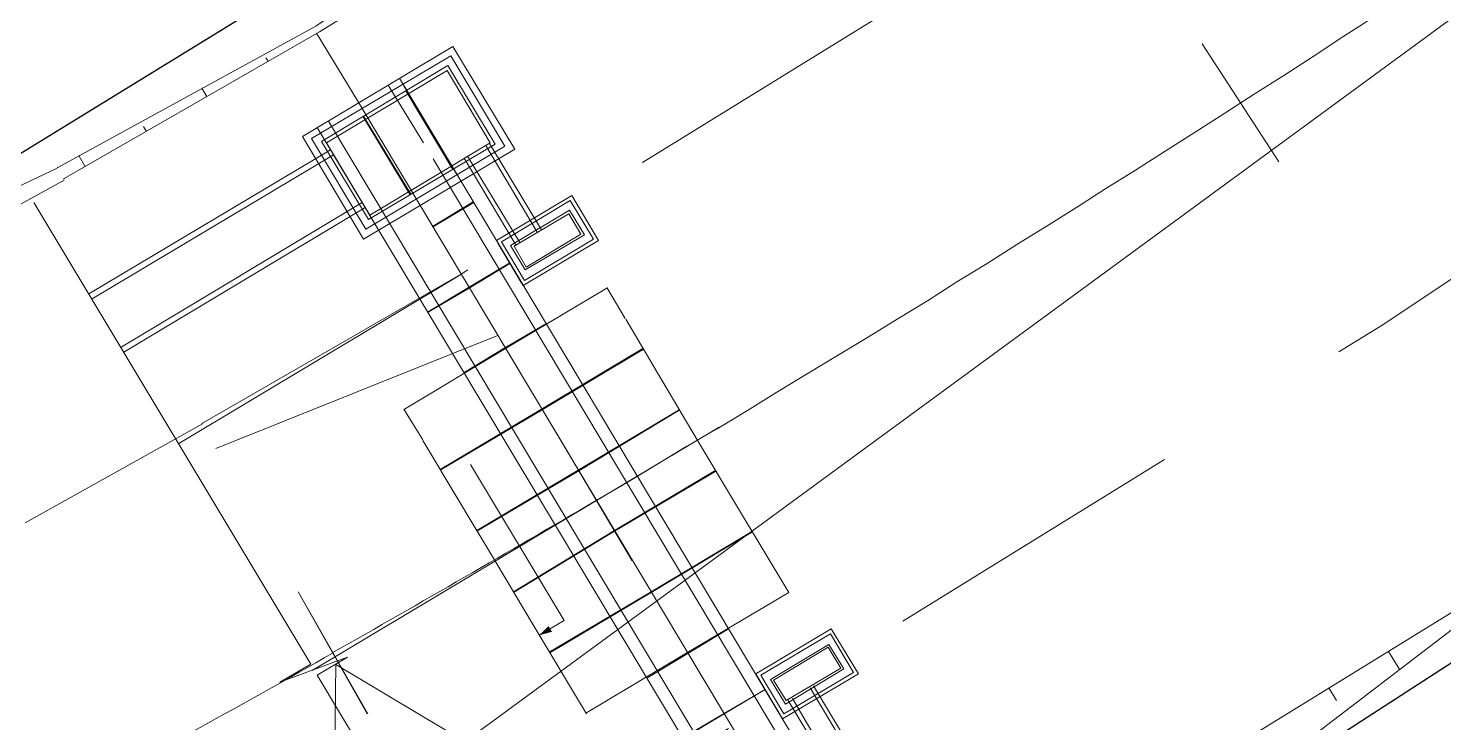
# Model space of a CAD drawing. Header units: metres. Extents: x 536111 to 536507, y 1836388 to 1836665.
# Drawn here: x 536424.01 to 536444.14, y 1836590.69 to 1836600.57 of the extents above; entities that cross this region are included whole.
import ezdxf
from ezdxf.enums import TextEntityAlignment as Align

# ---------------------------------------------------------------- set-up
doc = ezdxf.new("R2010")
doc.units = ezdxf.units.M
doc.header["$MEASUREMENT"] = 0
doc.linetypes.add('DGN Style 2', pattern=[7.2888, 4.37328, -2.91552])
doc.layers.get('0').update_dxf_attribs({"color": 1})
for name, color, linetype, lineweight in [('Level 2', 1, 'Continuous', 0), ('Level 3', 1, 'Continuous', 0), ('Level 37', 1, 'Continuous', 0), ('Level 38', 1, 'Continuous', 0), ('Level 39', 1, 'Continuous', 0), ('Level 42', 1, 'Continuous', 0), ('Level 43', 1, 'Continuous', 0), ('Level 44', 1, 'Continuous', 0), ('Level 45', 1, 'Continuous', 0), ('Level 5', 1, 'Continuous', 0), ('Level 8', 1, 'Continuous', 0), ('Level 9', 1, 'Continuous', 0)]:
    doc.layers.add(name, color=color, linetype=linetype, lineweight=lineweight)
doc.styles.add('Style-STANDARD', font='STANDARD.shx')

# ---------------------------------------------------------------- blocks, each defined once
blk = doc.blocks.new('BLOCK_')
at = {"color": 0, "linetype": 'ByBlock', "lineweight": 0}
blk.add_point((0, 0), dxfattribs=at)
blk = doc.blocks.new('KH_DIN')
at = {"color": 0, "linetype": 'Continuous', "lineweight": 0, "flags": 128}
blk.add_lwpolyline([(1.08, -1.83), (1.09, 1.71), (-1.99, -0.04)], close=True, dxfattribs=at)
blk.add_lwpolyline([(-0.05, 0, 1), (0.05, 0, 1)], format="xyb", close=True, dxfattribs=at)
at = {"color": 0, "linetype": 'Continuous', "lineweight": 0}
blk.add_blockref('BLOCK_', (0, 0), dxfattribs=at)
at = {"color": 0, "linetype": 'Continuous', "lineweight": 0, "style": 'Style-STANDARD', "flags": 1}
blk.add_attdef('xdata0', text='', height=1, rotation=246.21, dxfattribs=at).set_placement((0, 0), align=Align.TOP_LEFT)
blk.add_attdef('xdata0', text='', height=1, rotation=246.21, dxfattribs=at).set_placement((0, 0), align=Align.TOP_LEFT)
blk = doc.blocks.new('DWGLDR_4')
at = {"layer": 'Level 39', "color": 7, "linetype": 'Continuous', "lineweight": 0, "flags": 128}
blk.add_lwpolyline([(123.2, -168.1), (123.2, -127.2), (-135.6, -127.5)], dxfattribs=at)
at = {"layer": 'Level 39', "color": 7, "linetype": 'Continuous', "lineweight": 0}
blk.add_solid([(123.2, -168.1), (128.2, -150), (118.7, -150.2)], dxfattribs=at)
blk = doc.blocks.new('*U44')
at = {"layer": 'Level 44', "color": 7, "linetype": 'Continuous', "lineweight": 0}
blk.add_line((-2.08, 6.36), (2.18, -6.87), dxfattribs=at)
at = {"layer": 'Level 44', "color": 7, "linetype": 'Continuous', "lineweight": 0, "flags": 128}
for points in [[(-6.23, 8.57), (-2.08, 6.36), (0.48, 10.59)], [(-0.47, -10.58), (2.18, -6.87), (6.24, -8.56)]]:
    blk.add_lwpolyline(points, dxfattribs=at)
blk.add_lwpolyline([(-6.23, 8.57), (-0.47, -10.58), (6.24, -8.56), (0.48, 10.59)], close=True, dxfattribs=at)

msp = doc.modelspace()

# ---------------------------------------------------------------- linework, layer by layer
at = {"layer": 'Level 2', "color": 7, "linetype": 'Continuous', "lineweight": 0}
for p, q in [((536440.71, 1836600.35), (536441.8, 1836598.67)), ((536427.42, 1836600.1), (536427.39, 1836600.15)), ((536426.55, 1836599.6), (536426.48, 1836599.72)), ((536425.69, 1836599.1), (536425.65, 1836599.17)), ((536424.82, 1836598.6), (536424.73, 1836598.76)), ((536426.68, 1836594.59), (536430.7, 1836596.2)), ((536431.58, 1836594.71), (536432.6, 1836592.99)), ((536427.85, 1836592.55), (536428.84, 1836590.81)), ((536427.85, 1836592.55), (536428.83, 1836590.81)), ((536443.36, 1836591.7), (536443.52, 1836591.44)), ((536442.51, 1836591.18), (536442.62, 1836591))]:
    msp.add_line(p, q, dxfattribs=at)
at = {"layer": 'Level 2', "color": 7, "linetype": 'Continuous', "lineweight": 0, "flags": 128}
for points in [[(536432.16, 1836584.94), (536436.03, 1836587.18), (536445.45, 1836592.99), (536456.47, 1836600.36), (536470.46, 1836610.34), (536477.93, 1836615.8), (536489.04, 1836623.95), (536497.49, 1836630.15)], [(536432.77, 1836583.86), (536436.63, 1836586.17), (536445.48, 1836592.94), (536456.75, 1836599.96), (536471.36, 1836609.11), (536478.9, 1836614.49), (536489.45, 1836623.38), (536497.49, 1836629.38)], [(536424.42, 1836598.59), (536424.43, 1836598.59), (536428.1, 1836600.6), (536436.74, 1836606.53), (536447.52, 1836613.3), (536460.12, 1836622.15)], [(536460.19, 1836622.05), (536447.65, 1836613.11), (536437.06, 1836606.03), (536428.15, 1836600.52), (536424.52, 1836598.43), (536424.51, 1836598.42)], [(536201.08, 1836502.98), (536201.09, 1836502.99), (536212.31, 1836507.17), (536224.53, 1836513.12), (536230.56, 1836515.55), (536249.15, 1836522.96), (536267.57, 1836530.73), (536286.01, 1836538.48), (536304.47, 1836546.17), (536322.86, 1836554.03), (536341.33, 1836561.72), (536359.64, 1836569.76), (536376.11, 1836575.9), (536396.51, 1836584.87), (536414.21, 1836593.24), (536420.63, 1836596.78), (536424.42, 1836598.58)], [(536424.52, 1836598.41), (536420.85, 1836596.38), (536414.35, 1836592.96), (536396.63, 1836584.58), (536376.15, 1836575.8), (536359.97, 1836568.99), (536341.53, 1836561.23), (536323.1, 1836553.47), (536304.66, 1836545.72), (536286.23, 1836537.96), (536267.8, 1836530.2), (536249.36, 1836522.44), (536230.93, 1836514.68), (536224.94, 1836512.16), (536212.45, 1836506.84), (536201.5, 1836502.06), (536201.49, 1836502.06)]]:
    msp.add_lwpolyline(points, dxfattribs=at)
at = {"layer": 'Level 3', "color": 7, "linetype": 'Continuous', "lineweight": 0}
msp.add_line((536473.35, 1836622.05), (536429.39, 1836589.81), dxfattribs=at)
at = {"layer": 'Level 3', "color": 7, "linetype": 'Continuous', "lineweight": 0, "flags": 128}
for points in [[(536428.334, 1836591.679, 0.004338), (536432.089, 1836593.85), (536432.09, 1836593.85), (536432.52, 1836594.1), (536432.95, 1836594.36), (536433.38, 1836594.62), (536433.81, 1836594.87), (536434.24, 1836595.13), (536434.66, 1836595.39), (536435.09, 1836595.65), (536435.52, 1836595.91), (536435.95, 1836596.17), (536436.37, 1836596.43), (536436.8, 1836596.69), (536437.22, 1836596.96), (536437.65, 1836597.22), (536438.07, 1836597.49), (536438.49, 1836597.75), (536438.92, 1836598.02), (536439.34, 1836598.29), (536439.76, 1836598.55), (536440.18, 1836598.82), (536440.61, 1836599.09), (536441.03, 1836599.36), (536441.45, 1836599.63), (536441.87, 1836599.9), (536442.29, 1836600.17), (536442.71, 1836600.45), (536443.13, 1836600.72)], [(536423.67, 1836589.09), (536424.11, 1836589.33), (536424.55, 1836589.57), (536424.545, 1836589.566, 0.004338), (536428.337, 1836591.673)]]:
    msp.add_lwpolyline(points, format="xyb", dxfattribs=at)
at = {"layer": 'Level 37', "color": 7, "linetype": 'Continuous', "lineweight": 0}
for p, q in [((536428.03, 1836591.52), (536424.09, 1836598.09)), ((536428.55, 1836591.62), (536427.59, 1836591.26)), ((536428.12, 1836591.36), (536428.55, 1836591.62)), ((536427.59, 1836591.26), (536428.03, 1836591.52)), ((536428.12, 1836591.36), (536432.24, 1836584.47))]:
    msp.add_line(p, q, dxfattribs=at)
at = {"layer": 'Level 38', "color": 7, "linetype": 'Continuous', "lineweight": 0}
for p, q in [((536428.71, 1836599.51), (536428.11, 1836600.5)), ((536428.71, 1836599.51), (536440.18, 1836580.33)), ((536430.17, 1836597.07), (536426.15, 1836594.66))]:
    msp.add_line(p, q, dxfattribs=at)
at = {"layer": 'Level 42', "color": 7, "linetype": 'Continuous', "lineweight": 0}
for p, q in [((536430.02, 1836600.18), (536428.04, 1836599)), ((536430.02, 1836600.18), (536430.79, 1836598.89)), ((536429.97, 1836599.97), (536428.25, 1836598.94)), ((536429.97, 1836599.97), (536430.58, 1836598.94)), ((536434.75, 1836590.72), (536429.29, 1836599.86)), ((536428.81, 1836597.71), (536428.04, 1836599)), ((536428.25, 1836598.94), (536428.87, 1836597.91)), ((536430.79, 1836598.89), (536428.81, 1836597.71)), ((536430.58, 1836598.94), (536428.87, 1836597.91)), ((536430.34, 1836598.1), (536429.76, 1836597.75)), ((536430.35, 1836598.09), (536429.76, 1836597.74)), ((536430.74, 1836597.53), (536431.72, 1836598.12)), ((536432.05, 1836597.57), (536431.72, 1836598.12)), ((536430.87, 1836597.48), (536431.71, 1836597.98)), ((536431.92, 1836597.63), (536431.71, 1836597.98)), ((536431.07, 1836596.98), (536430.74, 1836597.53)), ((536431.08, 1836597.13), (536430.87, 1836597.48)), ((536432.05, 1836597.57), (536431.07, 1836596.98)), ((536432.05, 1836597.57), (536431.07, 1836596.98)), ((536431.08, 1836597.13), (536431.92, 1836597.63)), ((536430.86, 1836597.23), (536430.27, 1836596.88)), ((536430.86, 1836597.22), (536430.28, 1836596.87)), ((536432.24, 1836596.87), (536430.8, 1836596.01)), ((536432.5, 1836596.44), (536432.24, 1836596.88)), ((536431.38, 1836596.37), (536430.79, 1836596.02)), ((536433.02, 1836595.56), (536432.51, 1836596.43)), ((536432.75, 1836596.01), (536431.31, 1836595.15)), ((536432.76, 1836596), (536431.32, 1836595.14)), ((536433.02, 1836595.56), (536433.54, 1836594.69)), ((536433.27, 1836595.14), (536431.83, 1836594.28)), ((536433.28, 1836595.14), (536431.84, 1836594.27)), ((536433.54, 1836594.69), (536434.07, 1836593.8)), ((536433.79, 1836594.28), (536432.35, 1836593.42)), ((536433.8, 1836594.27), (536432.35, 1836593.41)), ((536434.07, 1836593.8), (536434.83, 1836592.54)), ((536434.31, 1836593.41), (536432.87, 1836592.55)), ((536434.31, 1836593.4), (536432.87, 1836592.54)), ((536434.83, 1836592.54), (536433.38, 1836591.68)), ((536433.97, 1836592.02), (536433.39, 1836591.67)), ((536434.43, 1836591.36), (536435.42, 1836591.95)), ((536435.75, 1836591.4), (536435.42, 1836591.95)), ((536434.57, 1836591.3), (536435.4, 1836591.8)), ((536435.61, 1836591.45), (536435.4, 1836591.8)), ((536434.78, 1836590.95), (536435.61, 1836591.45)), ((536434.76, 1836590.81), (536434.43, 1836591.36)), ((536434.78, 1836590.95), (536434.57, 1836591.3)), ((536435.75, 1836591.4), (536434.76, 1836590.81)), ((536434.49, 1836591.16), (536433.9, 1836590.81)), ((536434.49, 1836591.16), (536433.91, 1836590.81)), ((536435.15, 1836590.06), (536434.75, 1836590.72))]:
    msp.add_line(p, q, dxfattribs=at)
at = {"layer": 'Level 43', "color": 7, "linetype": 'Continuous', "lineweight": 0}
for p, q in [((536430.05, 1836600.31), (536427.91, 1836599.03)), ((536430.05, 1836600.31), (536430.93, 1836598.85)), ((536429.63, 1836598.94), (536429.13, 1836599.76)), ((536433.59, 1836590.02), (536428.12, 1836599.16)), ((536428.28, 1836599.25), (536436.06, 1836586.23)), ((536428.78, 1836597.57), (536427.91, 1836599.03)), ((536431.25, 1836597.67), (536430.52, 1836598.9)), ((536431.31, 1836597.7), (536430.57, 1836598.93)), ((536428.31, 1836598.84), (536424.87, 1836596.79)), ((536428.35, 1836598.77), (536424.92, 1836596.72)), ((536430.93, 1836598.85), (536428.78, 1836597.57)), ((536436.92, 1836586.75), (536429.77, 1836598.71)), ((536430.95, 1836597.48), (536430.21, 1836598.72)), ((536431, 1836597.52), (536430.26, 1836598.75)), ((536428.76, 1836598.09), (536425.33, 1836596.03)), ((536430.67, 1836597.55), (536431.74, 1836598.19)), ((536432.12, 1836597.55), (536431.74, 1836598.19)), ((536428.8, 1836598.02), (536425.37, 1836595.96)), ((536430.92, 1836597.47), (536431.7, 1836597.93)), ((536431.87, 1836597.64), (536431.7, 1836597.93)), ((536431.02, 1836596.95), (536430.67, 1836597.55)), ((536431.02, 1836596.95), (536430.69, 1836597.51)), ((536431.05, 1836596.91), (536430.69, 1836597.51)), ((536431.09, 1836597.17), (536430.92, 1836597.47)), ((536432.12, 1836597.55), (536431.05, 1836596.91)), ((536431.09, 1836597.17), (536431.87, 1836597.64)), ((536429.69, 1836596.53), (536430.27, 1836596.88)), ((536429.7, 1836596.53), (536430.28, 1836596.87)), ((536429.36, 1836595.15), (536430.8, 1836596.01)), ((536430.21, 1836595.67), (536430.79, 1836596.02)), ((536429.62, 1836594.71), (536429.35, 1836595.15)), ((536429.87, 1836594.29), (536431.31, 1836595.15)), ((536429.87, 1836594.28), (536431.32, 1836595.14)), ((536430.14, 1836593.84), (536429.62, 1836594.7)), ((536430.39, 1836593.42), (536431.83, 1836594.28)), ((536430.39, 1836593.41), (536431.84, 1836594.27)), ((536430.14, 1836593.84), (536430.66, 1836592.97)), ((536430.91, 1836592.55), (536432.35, 1836593.42)), ((536430.91, 1836592.54), (536432.35, 1836593.41)), ((536430.66, 1836592.97), (536431.19, 1836592.08)), ((536431.42, 1836591.69), (536432.87, 1836592.55)), ((536431.43, 1836591.68), (536432.87, 1836592.54)), ((536431.19, 1836592.08), (536431.95, 1836590.81)), ((536434.36, 1836591.38), (536435.43, 1836592.02)), ((536435.82, 1836591.38), (536435.43, 1836592.02)), ((536431.94, 1836590.82), (536433.38, 1836591.68)), ((536432.81, 1836591.32), (536433.39, 1836591.67)), ((536434.61, 1836591.29), (536435.39, 1836591.76)), ((536435.57, 1836591.46), (536435.39, 1836591.76)), ((536434.79, 1836591), (536435.57, 1836591.46)), ((536434.74, 1836590.74), (536434.36, 1836591.38)), ((536434.79, 1836591), (536434.61, 1836591.29)), ((536435.82, 1836591.38), (536434.74, 1836590.74)), ((536435.44, 1836590.08), (536434.88, 1836591.03)), ((536435.7, 1836590.23), (536435.13, 1836591.18)), ((536435.75, 1836590.26), (536435.18, 1836591.21)), ((536433.32, 1836590.46), (536433.91, 1836590.81)), ((536433.32, 1836590.47), (536433.9, 1836590.81)), ((536435.39, 1836590.05), (536434.82, 1836591))]:
    msp.add_line(p, q, dxfattribs=at)
at = {"layer": 'Level 44', "color": 7, "linetype": 'Continuous', "lineweight": 0}
for p, q in [((536429.98, 1836600.04), (536428.18, 1836598.96)), ((536429.98, 1836600.04), (536428.18, 1836598.96)), ((536429.98, 1836600.04), (536428.18, 1836598.96)), ((536429.98, 1836600.04), (536428.18, 1836598.96)), ((536429.98, 1836600.04), (536430.65, 1836598.92)), ((536429.98, 1836600.04), (536430.65, 1836598.92)), ((536429.98, 1836600.04), (536430.65, 1836598.92)), ((536429.98, 1836600.04), (536430.65, 1836598.92)), ((536429.35, 1836599.75), (536430.1, 1836598.5)), ((536429.35, 1836599.75), (536430.1, 1836598.5)), ((536429.35, 1836599.75), (536430.1, 1836598.5)), ((536429.35, 1836599.75), (536430.1, 1836598.5)), ((536429.38, 1836599.68), (536430.05, 1836598.56)), ((536429.38, 1836599.68), (536430.05, 1836598.56)), ((536429.38, 1836599.68), (536430.05, 1836598.56)), ((536429.38, 1836599.68), (536430.05, 1836598.56)), ((536428.77, 1836599.32), (536429.44, 1836598.2)), ((536428.77, 1836599.32), (536429.44, 1836598.2)), ((536428.77, 1836599.32), (536429.44, 1836598.2)), ((536428.77, 1836599.32), (536429.44, 1836598.2)), ((536428.78, 1836599.32), (536429.45, 1836598.21)), ((536428.78, 1836599.32), (536429.45, 1836598.21)), ((536428.78, 1836599.32), (536429.45, 1836598.21)), ((536428.78, 1836599.32), (536429.45, 1836598.21)), ((536428.85, 1836597.85), (536428.18, 1836598.96)), ((536428.85, 1836597.85), (536428.18, 1836598.96)), ((536428.85, 1836597.85), (536428.18, 1836598.96)), ((536428.85, 1836597.85), (536428.18, 1836598.96)), ((536430.65, 1836598.92), (536428.85, 1836597.85)), ((536430.65, 1836598.92), (536428.85, 1836597.85)), ((536430.65, 1836598.92), (536428.85, 1836597.85)), ((536430.65, 1836598.92), (536428.85, 1836597.85))]:
    msp.add_line(p, q, dxfattribs=at)
at = {"layer": 'Level 45', "color": 7, "linetype": 'Continuous', "lineweight": 0}
msp.add_line((536433.84, 1836594.89), (536428.05, 1836591.43), dxfattribs=at)
at = {"layer": 'Level 5', "color": 7, "linetype": 'Continuous', "lineweight": 30}
for p, q in [((536447.52, 1836613.3), (536420.63, 1836596.78)), ((536440.33, 1836589), (536474.02, 1836610.83))]:
    msp.add_line(p, q, dxfattribs=at)
at = {"layer": 'Level 8', "color": 7, "linetype": 'DGN Style 2', "lineweight": 0, "flags": 128}
for points in [[(536430.18, 1836588.42), (536430.19, 1836588.42), (536434, 1836590.62), (536443.28, 1836596.35), (536454.19, 1836603.65), (536468.11, 1836613.57), (536475.57, 1836619.03), (536486.67, 1836627.17), (536497.49, 1836635.11)], [(536426.48, 1836594.94), (536426.49, 1836594.95), (536430.18, 1836597.08), (536439.23, 1836602.66), (536449.93, 1836609.82), (536459.02, 1836616.3)], [(536203.1, 1836498.4), (536203.11, 1836498.4), (536214.04, 1836503.17), (536226.49, 1836508.47), (536232.48, 1836511), (536250.91, 1836518.75), (536269.35, 1836526.51), (536287.78, 1836534.27), (536306.22, 1836542.03), (536324.65, 1836549.79), (536343.08, 1836557.54), (536361.52, 1836565.3), (536377.7, 1836572.11), (536398.26, 1836580.93), (536416.16, 1836589.4), (536422.76, 1836592.86), (536426.49, 1836594.94)]]:
    msp.add_lwpolyline(points, dxfattribs=at)
at = {"layer": 'Level 9', "color": 7, "linetype": 'Continuous', "lineweight": 0, "flags": 128}
for points in [[(536432.77, 1836583.86), (536436.63, 1836586.17), (536445.48, 1836592.94), (536456.75, 1836599.96), (536471.36, 1836609.11), (536478.9, 1836614.49), (536489.45, 1836623.38), (536497.49, 1836629.38)], [(536424.42, 1836598.59), (536424.43, 1836598.59), (536428.1, 1836600.6), (536436.74, 1836606.53), (536447.52, 1836613.3), (536460.12, 1836622.15)], [(536201.08, 1836502.98), (536201.09, 1836502.99), (536212.31, 1836507.17), (536224.53, 1836513.12), (536230.56, 1836515.55), (536249.15, 1836522.96), (536267.57, 1836530.73), (536286.01, 1836538.48), (536304.47, 1836546.17), (536322.86, 1836554.03), (536341.33, 1836561.72), (536359.64, 1836569.76), (536376.11, 1836575.9), (536396.51, 1836584.87), (536414.21, 1836593.24), (536420.63, 1836596.78), (536424.42, 1836598.58)]]:
    msp.add_lwpolyline(points, dxfattribs=at)

# ---------------------------------------------------------------- block references
at = {"layer": 'Level 2', "color": 7, "linetype": 'Continuous', "lineweight": 0, "rotation": 299.5479530000007}
msp.add_blockref('KH_DIN', (536429.4, 1836589.8), dxfattribs=at)
at = {"layer": 'Level 39', "color": 7, "linetype": 'Continuous', "lineweight": 0, "xscale": 0.009999330642679133, "yscale": 0.009999330642679133, "zscale": 0.009999330642679133, "rotation": 300.8768130790604}
msp.add_blockref('DWGLDR_4', (536432.09, 1836593.85), dxfattribs=at)
at = {"layer": 'Level 44', "color": 7, "linetype": 'Continuous', "lineweight": 0, "xscale": 0.9999987089810435, "yscale": 0.9999987089810435, "zscale": 0.9999987089810435, "rotation": 9.71198824579802}
msp.add_blockref('*U44', (536450.49, 1836580.8), dxfattribs=at)

doc.saveas('drawing.dxf')
